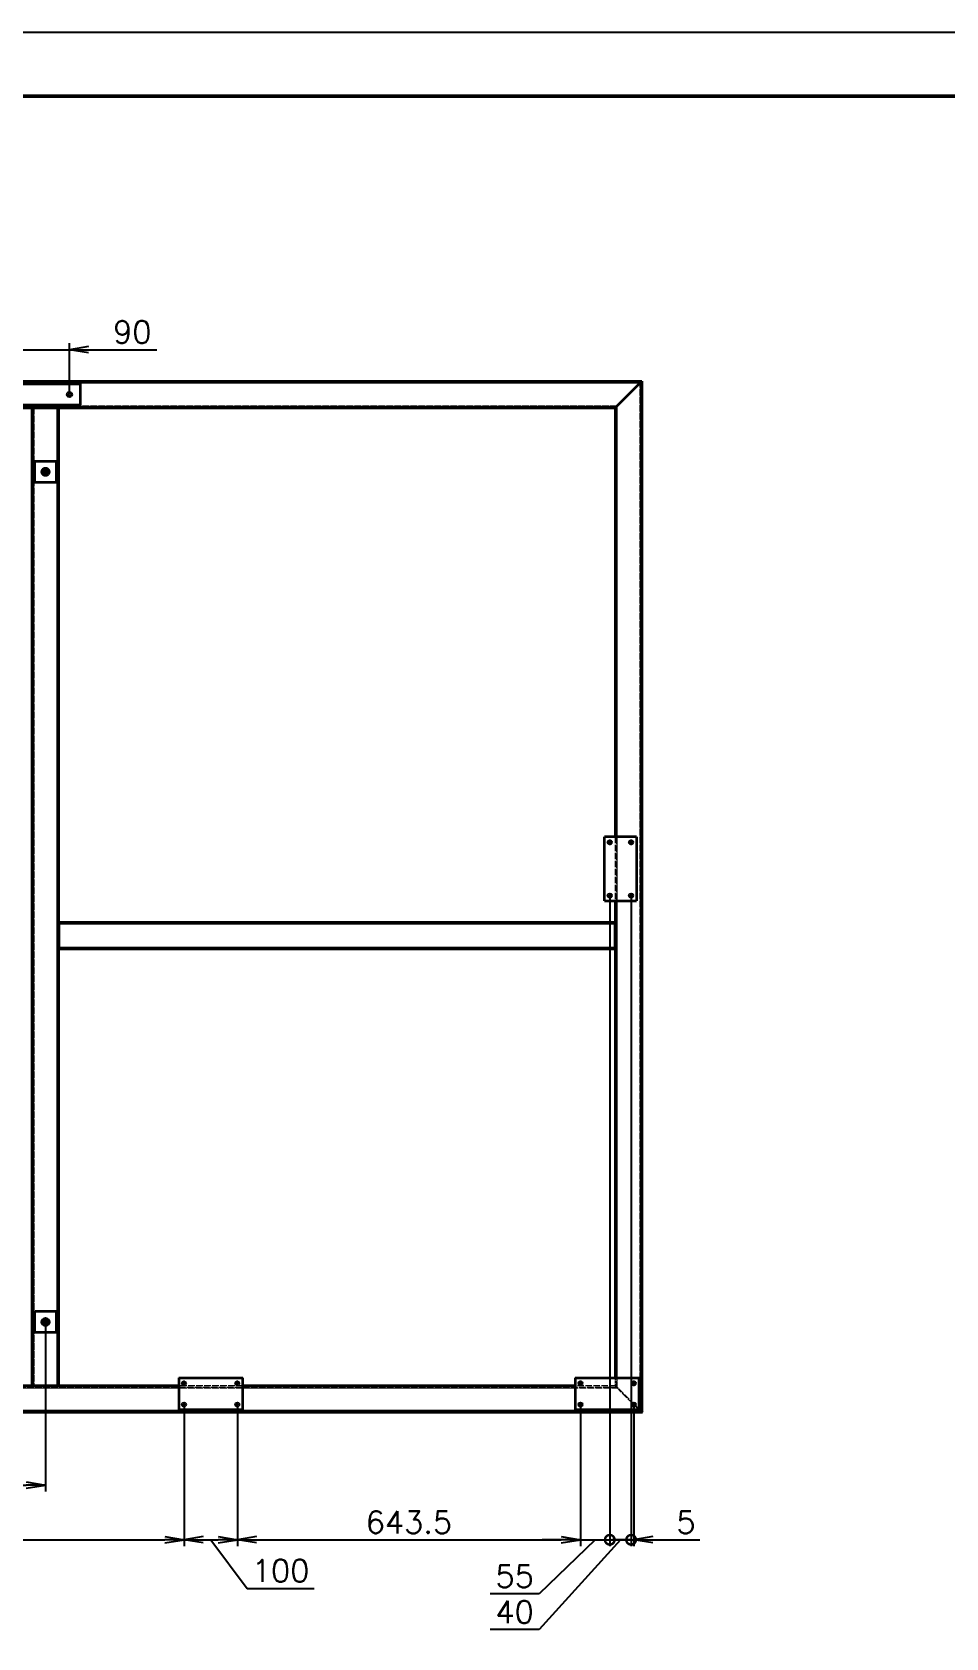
# Model space of a CAD drawing. Header units: millimetres. Extents: x -73083 to 81340, y -6859 to 6812.
# Drawn here: x 624 to 2338, y -4823 to -1810 of the extents above; entities that cross this region are included whole.
import ezdxf

# ---------------------------------------------------------------- set-up
doc = ezdxf.new("R2010")
doc.units = ezdxf.units.MM
for name, pattern in [('AM_ISO02W050', [7.5, 6, -1.5]), ('AM_ISO08W050', [18, 12, -1.5, 3, -1.5]), ('CENTER-HOKUTO', [23, 20, -1, 1, -1]), ('DASHDOT', [18.5, 12, -3, 0.5, -3]), ('DASHED', [15, 12, -3])]:
    doc.linetypes.add(name, pattern=pattern)
doc.layers.add('A3', color=7, linetype='Continuous', plot=False)
for name, color, linetype, lineweight in [('AM_7', 2, 'AM_ISO08W050', 25), ('AM_HID', 1, 'AM_ISO02W050', 25), ('AM_VIS', 7, 'Continuous', 50)]:
    doc.layers.add(name, color=color, linetype=linetype, lineweight=lineweight)
doc.layers.add('word_dim', color=253, linetype='Continuous')
doc.styles.get("Standard").update_dxf_attribs({"font": 'romans.shx', "bigfont": 'bigfont.shx'})
doc.dimstyles.new('STANDARD1-12', dxfattribs={"dimscale": 12, "dimtxt": 3.5, "dimasz": 3, "dimexe": 1, "dimexo": 0, "dimgap": 1, "dimtad": 3, "dimdec": 1, "dimdsep": 46, "dimtxsty": 'Standard', "dimblk1": 'OPEN', "dimblk2": 'OPEN', "dimsah": 1, "dimcen": 0, "dimclrd": 256, "dimclre": 256, "dimclrt": 3, "dimadec": 0, "dimazin": 0, "dimtfac": 1, "dimtdec": 1, "dimtmove": 0, "dimatfit": 3, "dimldrblk": 'OPEN', "dimfxl": 0, "dimtolj": 1, "dimtzin": 0, "dimarcsym": 0})

# ---------------------------------------------------------------- blocks, each defined once
blk = doc.blocks.new('_Open')
at = {"color": 0, "lineweight": -2}
for p, q in [((-1, 0.167), (0, 0)), ((-1, -0.167), (0, 0)), ((0, 0), (-1, 0))]:
    blk.add_line(p, q, dxfattribs=at)
blk = doc.blocks.new('*D2356')
at = {"layer": 'DEFPOINTS', "color": 0, "linetype": 'Continuous', "ltscale": 2}
for p in [(-0.8, -4389.5), (909.3, -4388.5), (909.3, -4638.9)]:
    blk.add_point(p, dxfattribs=at)
at = {"layer": 'word_dim', "linetype": 'Continuous', "lineweight": -2, "ltscale": 2}
for p, q in [((-0.8, -4389.5), (-0.8, -4650.9)), ((909.3, -4388.5), (909.3, -4650.9)), ((35.2, -4638.9), (873.3, -4638.9))]:
    blk.add_line(p, q, dxfattribs=at)
at = {"layer": 'word_dim', "linetype": 'Continuous', "lineweight": -2, "ltscale": 2, "xscale": 36, "yscale": 36, "zscale": 36, "rotation": 180}
blk.add_blockref('_Open', (-0.8, -4638.9), dxfattribs=at)
at = {"layer": 'word_dim', "linetype": 'Continuous', "lineweight": -2, "ltscale": 2, "xscale": 36, "yscale": 36, "zscale": 36}
blk.add_blockref('_Open', (909.3, -4638.9), dxfattribs=at)
at = {"layer": 'word_dim', "color": 3, "linetype": 'Continuous', "ltscale": 2, "insert": (454.3, -4605.9), "char_height": 42, "attachment_point": 5}
blk.add_mtext('\\A1;910', dxfattribs=at)
blk = doc.blocks.new('*D2357')
at = {"layer": 'DEFPOINTS', "color": 0, "linetype": 'Continuous', "ltscale": 2}
for p in [(909.3, -4389.5), (1009.2, -4389.5), (1009.2, -4638.9)]:
    blk.add_point(p, dxfattribs=at)
at = {"layer": 'word_dim', "linetype": 'Continuous', "lineweight": -2, "ltscale": 2}
for p, q in [((909.3, -4389.5), (909.3, -4650.9)), ((1009.2, -4389.5), (1009.2, -4650.9)), ((945.3, -4638.9), (973.2, -4638.9)), ((959.3, -4638.9), (1027.3, -4730)), ((1027.3, -4730), (1153.3, -4730))]:
    blk.add_line(p, q, dxfattribs=at)
at = {"layer": 'word_dim', "linetype": 'Continuous', "lineweight": -2, "ltscale": 2, "xscale": 36, "yscale": 36, "zscale": 36, "rotation": 180}
blk.add_blockref('_Open', (909.3, -4638.9), dxfattribs=at)
at = {"layer": 'word_dim', "linetype": 'Continuous', "lineweight": -2, "ltscale": 2, "xscale": 36, "yscale": 36, "zscale": 36}
blk.add_blockref('_Open', (1009.2, -4638.9), dxfattribs=at)
at = {"layer": 'word_dim', "color": 3, "linetype": 'Continuous', "ltscale": 2, "insert": (1090.3, -4697), "char_height": 42, "attachment_point": 5}
blk.add_mtext('\\A1;100', dxfattribs=at)
blk = doc.blocks.new('*D2358')
at = {"layer": 'DEFPOINTS', "color": 0, "linetype": 'Continuous', "ltscale": 2}
for p in [(1009.2, -4389.5), (1652.7, -4389.5), (1652.7, -4638.9)]:
    blk.add_point(p, dxfattribs=at)
at = {"layer": 'word_dim', "linetype": 'Continuous', "lineweight": -2, "ltscale": 2}
for p, q in [((1009.2, -4389.5), (1009.2, -4650.9)), ((1652.7, -4389.5), (1652.7, -4650.9)), ((1045.2, -4638.9), (1616.7, -4638.9))]:
    blk.add_line(p, q, dxfattribs=at)
at = {"layer": 'word_dim', "linetype": 'Continuous', "lineweight": -2, "ltscale": 2, "xscale": 36, "yscale": 36, "zscale": 36, "rotation": 180}
blk.add_blockref('_Open', (1009.2, -4638.9), dxfattribs=at)
at = {"layer": 'word_dim', "linetype": 'Continuous', "lineweight": -2, "ltscale": 2, "xscale": 36, "yscale": 36, "zscale": 36}
blk.add_blockref('_Open', (1652.7, -4638.9), dxfattribs=at)
at = {"layer": 'word_dim', "color": 3, "linetype": 'Continuous', "ltscale": 2, "insert": (1331, -4605.9), "char_height": 42, "attachment_point": 5}
blk.add_mtext('\\A1;643.5', dxfattribs=at)
blk = doc.blocks.new('_DotSmall')
at = {"color": 0, "linetype": 'ByBlock', "const_width": 0.5}
blk.add_lwpolyline([(-0.0625, 0, 1), (0.0625, 0, 1)], format="xyb", close=True, dxfattribs=at)
blk = doc.blocks.new('*D2359')
at = {"layer": 'DEFPOINTS', "color": 0, "linetype": 'Continuous', "ltscale": 2}
for p in [(1707.8, -3434.5), (1652.7, -4389.5), (1707.8, -4638.9)]:
    blk.add_point(p, dxfattribs=at)
at = {"layer": 'word_dim', "linetype": 'Continuous', "lineweight": -2, "ltscale": 2}
for p, q in [((1707.8, -3434.5), (1707.8, -4650.9)), ((1652.7, -4389.5), (1652.7, -4650.9)), ((1680.2, -4638.9), (1575.4, -4740.2)), ((1616.7, -4638.9), (1580.7, -4638.9)), ((1652.7, -4638.9), (1707.8, -4638.9)), ((1652.7, -4638.9), (1707.8, -4638.9)), ((1707.8, -4638.9), (1743.8, -4638.9)), ((1575.4, -4740.2), (1483.4, -4740.2))]:
    blk.add_line(p, q, dxfattribs=at)
at = {"layer": 'word_dim', "linetype": 'Continuous', "lineweight": -2, "ltscale": 2, "xscale": 36, "yscale": 36, "zscale": 36}
blk.add_blockref('_Open', (1652.7, -4638.9), dxfattribs=at)
at = {"layer": 'word_dim', "linetype": 'Continuous', "lineweight": -2, "ltscale": 2, "xscale": 36, "yscale": 36, "zscale": 36, "rotation": 180}
blk.add_blockref('_DotSmall', (1707.8, -4638.9), dxfattribs=at)
at = {"layer": 'word_dim', "color": 3, "linetype": 'Continuous', "ltscale": 2, "insert": (1529.4, -4707.2), "char_height": 42, "attachment_point": 5}
blk.add_mtext('\\A1;55', dxfattribs=at)
blk = doc.blocks.new('*D2368')
at = {"layer": 'DEFPOINTS', "color": 0, "linetype": 'Continuous', "ltscale": 2}
for p in [(-1110.8, -4239.2), (649.3, -4239.2), (649.3, -4536.2)]:
    blk.add_point(p, dxfattribs=at)
at = {"layer": 'word_dim', "linetype": 'Continuous', "lineweight": -2, "ltscale": 2}
for p, q in [((-1110.8, -4239.2), (-1110.8, -4548.2)), ((649.3, -4239.2), (649.3, -4548.2)), ((-1074.8, -4536.2), (613.3, -4536.2))]:
    blk.add_line(p, q, dxfattribs=at)
at = {"layer": 'word_dim', "linetype": 'Continuous', "lineweight": -2, "ltscale": 2, "xscale": 36, "yscale": 36, "zscale": 36, "rotation": 180}
blk.add_blockref('_Open', (-1110.8, -4536.2), dxfattribs=at)
at = {"layer": 'word_dim', "linetype": 'Continuous', "lineweight": -2, "ltscale": 2, "xscale": 36, "yscale": 36, "zscale": 36}
blk.add_blockref('_Open', (649.3, -4536.2), dxfattribs=at)
at = {"layer": 'word_dim', "color": 3, "linetype": 'Continuous', "ltscale": 2, "insert": (-230.7, -4503.2), "char_height": 42, "attachment_point": 5}
blk.add_mtext('\\A1;1760', dxfattribs=at)
blk = doc.blocks.new('*D2377')
at = {"layer": 'DEFPOINTS', "color": 0, "linetype": 'Continuous', "ltscale": 2}
for p in [(694.2, -2406.1), (604.2, -2484.8), (694.2, -2484.8)]:
    blk.add_point(p, dxfattribs=at)
at = {"layer": 'word_dim', "linetype": 'Continuous', "lineweight": -2, "ltscale": 2}
for p, q in [((568.2, -2406.1), (532.2, -2406.1)), ((604.2, -2484.8), (604.2, -2394.1)), ((604.2, -2406.1), (694.2, -2406.1)), ((694.2, -2484.8), (694.2, -2394.1)), ((730.2, -2406.1), (858.2, -2406.1))]:
    blk.add_line(p, q, dxfattribs=at)
at = {"layer": 'word_dim', "linetype": 'Continuous', "lineweight": -2, "ltscale": 2, "xscale": 36, "yscale": 36, "zscale": 36}
blk.add_blockref('_Open', (604.2, -2406.1), dxfattribs=at)
at = {"layer": 'word_dim', "linetype": 'Continuous', "lineweight": -2, "ltscale": 2, "xscale": 36, "yscale": 36, "zscale": 36, "rotation": 180}
blk.add_blockref('_Open', (694.2, -2406.1), dxfattribs=at)
at = {"layer": 'word_dim', "color": 3, "linetype": 'Continuous', "ltscale": 2, "insert": (812.2, -2373.1), "char_height": 42, "attachment_point": 5}
blk.add_mtext('\\A1;90', dxfattribs=at)
blk = doc.blocks.new('*D2378')
at = {"layer": 'DEFPOINTS', "color": 0, "linetype": 'Continuous', "ltscale": 2}
for p in [(1707.8, -3434.5), (1747.8, -3434.5), (1747.8, -4638.9)]:
    blk.add_point(p, dxfattribs=at)
at = {"layer": 'word_dim', "linetype": 'Continuous', "lineweight": -2, "ltscale": 2}
for p, q in [((1707.8, -3434.5), (1707.8, -4650.9)), ((1747.8, -3434.5), (1747.8, -4650.9)), ((1727.8, -4638.9), (1575.3, -4807.4)), ((1707.8, -4638.9), (1747.8, -4638.9)), ((1575.3, -4807.4), (1483.3, -4807.4))]:
    blk.add_line(p, q, dxfattribs=at)
at = {"layer": 'word_dim', "linetype": 'Continuous', "lineweight": -2, "ltscale": 2, "xscale": 36, "yscale": 36, "zscale": 36, "rotation": 180}
blk.add_blockref('_DotSmall', (1707.8, -4638.9), dxfattribs=at)
at = {"layer": 'word_dim', "linetype": 'Continuous', "lineweight": -2, "ltscale": 2, "xscale": 36, "yscale": 36, "zscale": 36}
blk.add_blockref('_DotSmall', (1747.8, -4638.9), dxfattribs=at)
at = {"layer": 'word_dim', "color": 3, "linetype": 'Continuous', "ltscale": 2, "insert": (1529.3, -4774.4), "char_height": 42, "attachment_point": 5}
blk.add_mtext('\\A1;40', dxfattribs=at)
blk = doc.blocks.new('*D2379')
at = {"layer": 'DEFPOINTS', "color": 0, "linetype": 'Continuous', "ltscale": 2}
for p in [(1747.8, -3434.5), (1752.7, -4389.5), (1752.7, -4638.9)]:
    blk.add_point(p, dxfattribs=at)
at = {"layer": 'word_dim', "linetype": 'Continuous', "lineweight": -2, "ltscale": 2}
for p, q in [((1747.8, -3434.5), (1747.8, -4650.9)), ((1752.7, -4389.5), (1752.7, -4650.9)), ((1747.8, -4638.9), (1711.8, -4638.9)), ((1747.8, -4638.9), (1752.7, -4638.9)), ((1788.7, -4638.9), (1876.7, -4638.9))]:
    blk.add_line(p, q, dxfattribs=at)
at = {"layer": 'word_dim', "linetype": 'Continuous', "lineweight": -2, "ltscale": 2, "xscale": 36, "yscale": 36, "zscale": 36}
blk.add_blockref('_DotSmall', (1747.8, -4638.9), dxfattribs=at)
at = {"layer": 'word_dim', "linetype": 'Continuous', "lineweight": -2, "ltscale": 2, "xscale": 36, "yscale": 36, "zscale": 36, "rotation": 180}
blk.add_blockref('_Open', (1752.7, -4638.9), dxfattribs=at)
at = {"layer": 'word_dim', "color": 3, "linetype": 'Continuous', "ltscale": 2, "insert": (1850.7, -4605.9), "char_height": 42, "attachment_point": 5}
blk.add_mtext('\\A1;5', dxfattribs=at)

msp = doc.modelspace()

# ---------------------------------------------------------------- linework, layer by layer
at = {"layer": 'A3', "linetype": 'Continuous'}
msp.add_lwpolyline([(-3049.50268, -1810.23226), (4078.49732, -1810.23226), (4078.49732, -6850.23226), (-3049.50268, -6850.23226)], close=True, dxfattribs=at)
at = {"layer": 'AM_7', "linetype": 'DASHDOT', "lineweight": 13, "ltscale": 0.27222}
msp.add_line((699.68749, -2490.22609), (688.7987, -2490.22609), dxfattribs=at)
at = {"layer": 'AM_7', "linetype": 'DASHDOT', "lineweight": 13, "ltscale": 0.272217}
msp.add_line((694.24303, -2484.78176), (694.24303, -2495.67043), dxfattribs=at)
at = {"layer": 'AM_7', "linetype": 'DASHDOT', "lineweight": 13, "ltscale": 0.216028}
for p, q in [((1712.07128, -3330.21047), (1703.43017, -3330.21047)), ((1707.75072, -3325.88991), (1707.75072, -3334.53103)), ((1752.07128, -3330.21023), (1743.43017, -3330.21023)), ((1747.75072, -3325.88967), (1747.75072, -3334.53078)), ((1712.07152, -3430.21047), (1703.43041, -3430.21047)), ((1707.75097, -3425.88991), (1707.75097, -3434.53103)), ((1752.07152, -3430.21023), (1743.43041, -3430.21023)), ((1747.75097, -3425.88967), (1747.75097, -3434.53078)), ((913.56896, -4345.2134), (904.92785, -4345.2134)), ((909.2484, -4340.8926), (909.2484, -4349.53371)), ((1013.56896, -4345.21291), (1004.92785, -4345.21291)), ((1009.2484, -4340.89211), (1009.2484, -4349.53322)), ((1657.06884, -4345.21096), (1648.42773, -4345.21096)), ((1652.74828, -4340.89065), (1652.74828, -4349.53176)), ((1757.06884, -4345.21096), (1748.42773, -4345.21096)), ((1752.74828, -4340.89016), (1752.74828, -4349.53127)), ((909.24865, -4380.8926), (909.24865, -4389.53371)), ((1009.24865, -4380.89211), (1009.24865, -4389.53322)), ((1657.06908, -4385.21096), (1648.42797, -4385.21096)), ((1652.74828, -4380.89065), (1652.74828, -4389.53176)), ((1757.06908, -4385.21096), (1748.42797, -4385.21096)), ((1752.74828, -4380.89016), (1752.74828, -4389.53127))]:
    msp.add_line(p, q, dxfattribs=at)
at = {"layer": 'AM_7', "linetype": 'DASHDOT', "lineweight": 13, "ltscale": 0.216025}
for p, q in [((913.56908, -4385.2134), (904.92809, -4385.2134)), ((1013.56908, -4385.21291), (1004.92809, -4385.21291))]:
    msp.add_line(p, q, dxfattribs=at)
at = {"layer": 'AM_HID', "linetype": 'DASHED', "lineweight": 13}
for p, q in [((-2226.25733, -2468.22683), (1764.74267, -2468.21584)), ((1764.74291, -2468.21608), (-2226.25709, -2468.22707)), ((1767.74291, -2465.22902), (1649.21264, -2465.22927)), ((1764.74291, -2468.21608), (1720.74291, -2512.21633)), ((1764.74267, -2468.21535), (1764.74804, -4397.21535)), ((1764.74828, -4397.21584), (1764.74291, -2468.2156)), ((-2182.25733, -2512.22683), (1720.74291, -2512.21584)), ((1720.74291, -2512.21633), (-2182.25709, -2512.22707)), ((627.24853, -4350.22024), (627.2434, -2515.22048)), ((627.2434, -2515.22048), (627.24865, -4350.22024)), ((671.24853, -4350.22024), (671.2434, -2515.22024)), ((671.24865, -4350.22024), (671.2434, -2515.22024)), ((1720.74291, -2512.2156), (1720.74779, -4353.21535)), ((1720.74828, -4353.21584), (1720.74291, -2512.21584)), ((1717.74535, -3320.21047), (1717.7456, -3440.21047)), ((1720.74535, -3320.21023), (1720.74584, -3440.21023)), ((674.24279, -3483.21071), (1717.7456, -3483.20778)), ((1717.74584, -3483.20778), (674.24303, -3483.21071)), ((1717.74584, -3480.20778), (1717.74584, -3530.20778)), ((674.24547, -3527.21071), (1717.74584, -3527.20778)), ((674.2456, -3527.21071), (1717.74584, -3527.20778)), ((1723.20751, -4354.23049), (-2181.79249, -4354.24172)), ((1723.20751, -4354.23049), (-2181.79249, -4354.24172)), ((1723.20775, -4354.23049), (-2181.79225, -4354.24172)), ((1722.20775, -4353.23049), (-2180.79225, -4353.24172)), ((1019.24853, -4350.23244), (899.24853, -4350.23293)), ((1019.24853, -4354.23244), (899.24853, -4354.23293)), ((1719.20775, -4350.23049), (1642.74828, -4350.23098)), ((1723.20775, -4354.23049), (1642.74828, -4354.23098)), ((1750.39574, -4382.8633), (1720.74828, -4353.21584)), ((1765.208, -4396.23049), (1723.20775, -4354.23049)), ((1766.208, -4397.23049), (-2224.792, -4397.24172)), ((1765.20775, -4396.23049), (-2223.79249, -4396.24172)), ((1765.20775, -4396.23049), (-2223.79249, -4396.24172)), ((1765.208, -4396.23049), (-2223.792, -4396.24172)), ((719.24438, -4400.21877), (839.24438, -4400.21877))]:
    msp.add_line(p, q, dxfattribs=at)
at = {"layer": 'AM_HID', "linetype": 'DASHED', "lineweight": 13, "ltscale": 0.106066}
for p, q in [((1767.74291, -2465.21608), (1764.74291, -2468.21608)), ((1720.74291, -2512.21633), (1717.74291, -2515.21633)), ((1720.74828, -4353.21584), (1717.74828, -4350.21584))]:
    msp.add_line(p, q, dxfattribs=at)
at = {"layer": 'AM_HID', "linetype": 'DASHED', "lineweight": 13, "ltscale": 0.375122}
msp.add_line((1717.74828, -4335.21096), (1717.74828, -4350.21584), dxfattribs=at)
at = {"layer": 'AM_HID', "linetype": 'DASHED', "lineweight": 13, "ltscale": 0.450122}
msp.add_line((1720.74828, -4335.21096), (1720.74828, -4353.21584), dxfattribs=at)
at = {"layer": 'AM_HID', "linetype": 'DASHED', "lineweight": 13, "ltscale": 0.141421}
msp.add_line((1719.20775, -4350.23049), (1723.20775, -4354.23049), dxfattribs=at)
at = {"layer": 'AM_HID', "linetype": 'DASHED', "lineweight": 13, "ltscale": 0.270379}
msp.add_line((1762.7434, -4395.21096), (1755.09594, -4387.5635), dxfattribs=at)
at = {"layer": 'AM_HID', "linetype": 'DASHED', "lineweight": 13, "ltscale": 0.036133}
msp.add_line((1767.74828, -4398.77053), (1767.74828, -4400.21584), dxfattribs=at)
at = {"layer": 'AM_VIS', "linetype": 'Continuous'}
msp.add_line((-2749.50268, -1930.23226), (3958.49732, -1930.23226), dxfattribs=at)
at = {"layer": 'AM_VIS', "lineweight": 35}
for p, q in [((-2229.25709, -2465.22707), (1767.74291, -2465.21608)), ((584.24303, -2470.22634), (714.24303, -2470.22609)), ((714.24303, -2470.22609), (714.24315, -2510.22609)), ((1764.74291, -2468.21584), (1720.74291, -2512.21584)), ((1767.74291, -2465.2156), (1767.74828, -4398.77053)), ((-230.74647, -2515.2217), (1717.74291, -2515.21633)), ((714.24315, -2510.22609), (584.24315, -2510.22634)), ((624.24865, -4350.22024), (624.24352, -2515.22048)), ((671.24352, -2515.22024), (627.24352, -2515.22048)), ((674.24865, -4350.22024), (674.2434, -2515.22024)), ((1649.21264, -2515.22927), (1717.74291, -2515.22902)), ((1717.74291, -2515.21584), (1717.74535, -3320.21047)), ((629.25951, -2615.21901), (669.25951, -2615.21877)), ((629.25963, -2655.21901), (629.25951, -2615.21901)), ((669.25951, -2615.21877), (669.25963, -2655.21877)), ((669.25963, -2655.21877), (629.25963, -2655.21901)), ((1757.75072, -3320.21023), (1697.75072, -3320.21047)), ((1697.75097, -3440.21047), (1697.75072, -3320.21047)), ((1757.75072, -3320.21023), (1757.75097, -3440.21023)), ((1697.75097, -3440.21047), (1757.75097, -3440.21023)), ((1717.7456, -3440.21047), (1717.74584, -3480.20778)), ((674.24279, -3480.21071), (1717.74584, -3480.20778)), ((674.24303, -3483.21071), (674.2456, -3527.21071)), ((1717.74584, -3527.20778), (1717.74584, -3483.20778)), ((674.24584, -3530.21071), (1717.74584, -3530.20778)), ((1717.74584, -3530.20778), (1717.74828, -4335.21096)), ((629.26403, -4210.21926), (669.26403, -4210.21877)), ((629.26415, -4250.21926), (629.26403, -4210.21926)), ((669.26403, -4210.21877), (669.26415, -4250.21877)), ((669.26415, -4250.21877), (629.26415, -4250.21926)), ((899.2484, -4335.2134), (1019.2484, -4335.21291)), ((899.2484, -4335.2134), (899.24865, -4395.2134)), ((1019.24865, -4395.21291), (1019.2484, -4335.21291)), ((1642.74828, -4335.21096), (1762.74828, -4335.21096)), ((1642.74828, -4335.21096), (1642.74828, -4395.21096)), ((1762.74828, -4395.21096), (1762.74828, -4335.21096)), ((899.24853, -4350.23293), (9.24828, -4350.23537)), ((671.24865, -4350.22024), (627.24865, -4350.22024)), ((839.24438, -4350.21877), (719.24438, -4350.21877)), ((1642.74828, -4350.23098), (1019.24853, -4350.23244)), ((1019.24865, -4395.21291), (899.24865, -4395.2134)), ((1762.74828, -4395.21096), (1642.74828, -4395.21096)), ((1769.208, -4400.23049), (-2227.792, -4400.24172))]:
    msp.add_line(p, q, dxfattribs=at)
at = {"layer": 'AM_VIS', "lineweight": 13}
for p, q in [((-2226.25709, -2468.22732), (1764.74291, -2468.21608)), ((1764.74291, -2468.21584), (1764.74828, -4397.21584)), ((-2182.25685, -2512.22707), (1720.74291, -2512.21633)), ((627.24865, -4350.22024), (627.24352, -2515.22048)), ((671.24865, -4350.22024), (671.24352, -2515.22024)), ((1720.74291, -2512.21584), (1720.74535, -3320.21023)), ((1720.74584, -3440.21023), (1720.74828, -4335.21096)), ((674.24303, -3483.21071), (1717.74584, -3483.20778)), ((674.2456, -3527.21071), (1717.74584, -3527.20778)), ((899.24853, -4354.23293), (9.24828, -4354.23537)), ((1642.74828, -4354.23098), (1019.24853, -4354.23244)), ((1765.208, -4396.23049), (-2223.792, -4396.24172))]:
    msp.add_line(p, q, dxfattribs=at)
at = {"layer": 'AM_VIS', "lineweight": 35, "ltscale": 0.10607}
msp.add_line((1764.74291, -2468.21584), (1767.74291, -2465.2156), dxfattribs=at)
at = {"layer": 'AM_VIS', "lineweight": 35, "ltscale": 0.075}
for p, q in [((627.24352, -2515.22048), (624.24352, -2515.22048)), ((674.24303, -3483.21071), (674.24279, -3480.21071)), ((1717.74584, -3480.20778), (1717.74584, -3483.20778)), ((674.2456, -3527.21071), (674.24584, -3530.21071)), ((1717.74584, -3527.20778), (1717.74584, -3530.20778)), ((627.24865, -4350.22024), (624.24865, -4350.22024)), ((674.24865, -4350.22024), (671.24865, -4350.22024))]:
    msp.add_line(p, q, dxfattribs=at)
at = {"layer": 'AM_VIS', "lineweight": 35, "ltscale": 0.074997}
msp.add_line((674.2434, -2515.22024), (671.24352, -2515.22024), dxfattribs=at)
at = {"layer": 'AM_VIS', "lineweight": 35, "ltscale": 0.000317383}
msp.add_line((1649.21264, -2515.22927), (1649.21264, -2515.21657), dxfattribs=at)
at = {"layer": 'AM_VIS', "lineweight": 35, "ltscale": 0.106066}
for p, q in [((1717.74291, -2515.21584), (1720.74291, -2512.21584)), ((1767.74828, -4400.21584), (1764.74828, -4397.21584))]:
    msp.add_line(p, q, dxfattribs=at)
at = {"layer": 'AM_VIS', "color": 2, "linetype": 'CENTER-HOKUTO', "ltscale": 2}
for p, q in [((640.61276, -2635.21901), (657.90651, -2635.21901)), ((649.25963, -2643.86589), (649.25963, -2626.57214)), ((640.61728, -4230.21877), (657.91103, -4230.21877)), ((649.26415, -4238.86565), (649.26415, -4221.5719))]:
    msp.add_line(p, q, dxfattribs=at)
at = {"layer": 'AM_VIS', "lineweight": 35, "ltscale": 0.000366211}
msp.add_line((719.24438, -4350.23342), (719.24438, -4350.21877), dxfattribs=at)
at = {"layer": 'AM_VIS', "lineweight": 35, "ltscale": 0.000354004}
msp.add_line((839.24438, -4350.21877), (839.24438, -4350.23293), dxfattribs=at)
at = {"layer": 'AM_VIS', "lineweight": 35, "ltscale": 0.166177}
msp.add_line((1755.09594, -4387.5635), (1750.39574, -4382.8633), dxfattribs=at)
at = {"layer": 'AM_VIS', "lineweight": 35, "ltscale": 0.070883}
msp.add_line((1764.74828, -4397.21584), (1762.7434, -4395.21096), dxfattribs=at)
at = {"layer": 'AM_VIS', "lineweight": 35, "ltscale": 0.141421}
msp.add_line((1765.208, -4396.23049), (1769.208, -4400.23049), dxfattribs=at)
at = {"layer": 'AM_VIS', "lineweight": 35}
for centre, radius in [((694.24303, -2490.22609), 4.188), ((649.25963, -2635.21901), 6.9175), ((1707.75072, -3330.21047), 3.3235), ((1747.75072, -3330.21023), 3.3235), ((1707.75097, -3430.21047), 3.3235), ((1747.75097, -3430.21023), 3.3235), ((649.26415, -4230.21877), 6.9175), ((909.2484, -4345.2134), 3.3235), ((1009.2484, -4345.21291), 3.3235), ((1652.74828, -4345.21096), 3.3235), ((1752.74828, -4345.21096), 3.3235), ((909.24865, -4385.2134), 3.3235), ((1009.24865, -4385.21291), 3.3235), ((1652.74828, -4385.21096), 3.3235), ((1752.74828, -4385.21096), 3.3235)]:
    msp.add_circle(centre, radius, dxfattribs=at)

# ---------------------------------------------------------------- dimensions: what is measured, and where the dimension line sits
at = {"layer": 'word_dim', "linetype": 'Continuous', "ltscale": 2}
for base, p1, p2, picture, middle in [((694.24303, -2406.06898), (604.24303, -2484.782), (694.24303, -2484.78176), '*D2377', (812.24303, -2373.06898)), ((649.26415, -4536.20222), (-1110.75233, -4239.21682), (649.26415, -4239.21682), '*D2368', (-230.74409, -4503.20222)), ((909.25234, -4638.89825), (-0.7516, -4389.54641), (909.25234, -4388.5369), '*D2356', (454.25037, -4605.89825)), ((1652.74828, -4638.89825), (1009.24865, -4389.53322), (1652.74828, -4389.53176), '*D2358', (1330.99846, -4605.89825))]:
    dim = msp.add_linear_dim(base=base, p1=p1, p2=p2, dimstyle='STANDARD1-12', dxfattribs=at)
    dim.commit()
    dim.dimension.update_dxf_attribs({"geometry": picture, "text_midpoint": middle})
for base, p1, p2, override, picture, middle in [((1747.75097, -4638.89825), (1707.75097, -3434.53103), (1747.75097, -3434.53103), {"dimblk1": 'DotSmall', "dimblk2": 'DotSmall', "dimtmove": 1}, '*D2378', (1563.31943, -4807.43204)), ((1707.75097, -4638.89825), (1652.74828, -4389.53176), (1707.75097, -3434.53103), {"dimblk2": 'DotSmall', "dimtmove": 1}, '*D2359', (1563.40254, -4740.21185)), ((1009.24865, -4638.89825), (909.25234, -4389.53322), (1009.24865, -4389.53322), {"dimtmove": 1}, '*D2357', (1039.26243, -4729.96715))]:
    dim = msp.add_linear_dim(base=base, p1=p1, p2=p2, dimstyle='STANDARD1-12', override=override, dxfattribs=at)
    dim.commit()
    dim.dimension.update_dxf_attribs({"geometry": picture, "text_midpoint": middle, "dimtype": 160})
dim = msp.add_linear_dim(base=(1752.74828, -4638.89825), p1=(1747.75097, -3434.53103), p2=(1752.74828, -4389.53127), dimstyle='STANDARD1-12', override={"dimblk1": 'DotSmall'}, dxfattribs=at)
dim.commit()
dim.dimension.update_dxf_attribs({"geometry": '*D2379', "text_midpoint": (1850.74828, -4605.89825)})

doc.saveas('drawing.dxf')
